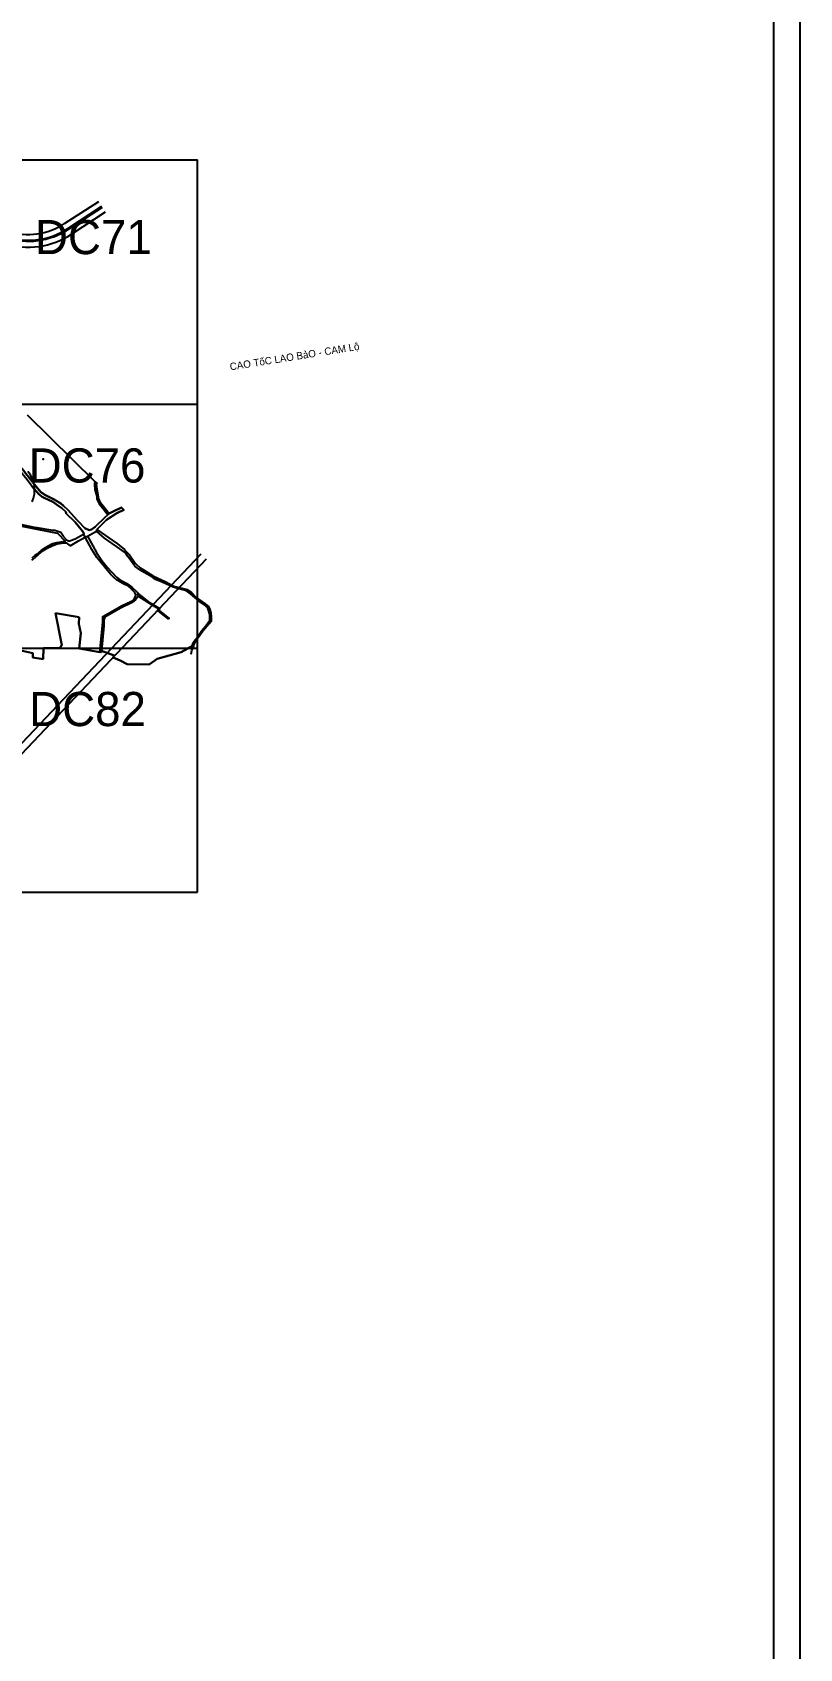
# Model space of a CAD drawing. Extents: x 547408 to 554234, y 1833375 to 1843904.
# Drawn here: x 552662 to 554234, y 1836951 to 1840261 of the extents above; entities that cross this region are included whole.
import ezdxf

# ---------------------------------------------------------------- set-up
doc = ezdxf.new("R2010")
doc.units = 0
for name, color, linetype in [('Level 1', 7, 'Continuous'), ('Level 10', 7, 'Continuous'), ('Level 11', 7, 'Continuous'), ('Level 27', 7, 'Continuous'), ('Level 30', 7, 'Continuous'), ('Level 52', 7, 'Continuous'), ('Level 62', 7, 'Continuous')]:
    doc.layers.add(name, color=color, linetype=linetype)

msp = doc.modelspace()

# ---------------------------------------------------------------- linework, layer by layer
at = {"layer": 'Level 10'}
for p, q in [((552651.2, 1839477.9), (552790.4, 1839340.7)), ((552816.1, 1839273.1), (552819.1, 1839276)), ((552774.9, 1839229.5), (552792.7, 1839239.7)), ((552792.7, 1839239.7), (552793.9, 1839242.8)), ((552766.6, 1839232.7), (552770.1, 1839227.3)), ((552770.1, 1839227.3), (552774.9, 1839229.5))]:
    msp.add_line(p, q, dxfattribs=at)
for points in [[(552766.6, 1839232.7), (552766.8, 1839235.6), (552764, 1839239.9), (552755.4, 1839250.9), (552749.3, 1839258.2), (552731, 1839275.7), (552731, 1839275.7), (552731, 1839275.7), (552729.9, 1839279.4), (552721.7, 1839286.8), (552715.8, 1839291.2), (552703.3, 1839299.5), (552694.4, 1839303.8), (552685.7, 1839307.7), (552681.6, 1839309.9), (552674.8, 1839315.4), (552660.2, 1839332), (552651.1, 1839345.1), (552623.8, 1839378), (552564.9, 1839440.2), (552552.9, 1839448.4), (552543.6, 1839453.2)], [(552640.7, 1839367.5), (552665.7, 1839335.4), (552679.1, 1839319.7), (552688.5, 1839313.6), (552696.9, 1839309.3), (552706.5, 1839304.7), (552720, 1839296.7), (552725.6, 1839291.9), (552734, 1839283.7), (552753.2, 1839262), (552756, 1839259.2), (552768.9, 1839246.2), (552777.9, 1839242), (552782.9, 1839243.1), (552790.5, 1839248.4), (552810.1, 1839267.9), (552816.1, 1839273.1)], [(552790.4, 1839340.7), (552789.2, 1839338.2), (552788.8, 1839334.8), (552789.6, 1839324.9), (552793.4, 1839310.7), (552793.9, 1839305.5), (552798.4, 1839295.8), (552806.1, 1839286.8), (552816.1, 1839273.1)], [(552790.4, 1839340.7), (552793.4, 1839337.8), (552792.5, 1839335.2), (552793.6, 1839325.9), (552797.4, 1839306.2), (552799.5, 1839301.1), (552819.1, 1839276)], [(552819.1, 1839276), (552827.5, 1839279.7), (552844, 1839287.9), (552848.8, 1839283.3), (552834.7, 1839276.8), (552813.4, 1839262.9), (552793.9, 1839242.8)], [(552766.6, 1839232.7), (552749.2, 1839223), (552739.9, 1839219.8), (552738.3, 1839219.4), (552736.5, 1839219.3), (552734, 1839219.7), (552731.8, 1839221.9), (552725.7, 1839229.1), (552720, 1839236.8), (552707.8, 1839241.3), (552703.5, 1839241.4), (552671.2, 1839246.6), (552665.9, 1839247.5), (552618.4, 1839257.4)], [(552618.6, 1839254.4), (552702.4, 1839237.6), (552712.8, 1839235.5), (552728.5, 1839219.3), (552724.8, 1839218.2), (552711.3, 1839215.7), (552702.9, 1839213.7), (552689.3, 1839206.4), (552679.5, 1839199.9), (552669.8, 1839192), (552666.7, 1839189.6), (552660.3, 1839184.5)], [(552793.9, 1839242.8), (552835.9, 1839213.5), (552850.1, 1839202.2), (552854, 1839198.3), (552860.8, 1839191.2), (552872.3, 1839174.5), (552874.2, 1839172.4), (552882.8, 1839164.4), (552889, 1839160.7), (552909.7, 1839147.5), (552934, 1839136.3), (552951.2, 1839127.4), (552978.6, 1839120.1), (552987.6, 1839114.3), (552996.8, 1839104.8), (553001.9, 1839100.2), (553015.9, 1839091.1), (553022.5, 1839085.2), (553025.5, 1839079.2), (553027.5, 1839071.6), (553028.1, 1839064.3), (553028, 1839054.9), (553019, 1839044.2), (553010.9, 1839035), (553003.3, 1839023.7), (552995.2, 1839013), (552992.5, 1839007.5), (552991, 1839011.4), (553000.6, 1839024.3), (553009, 1839036.4), (553017.1, 1839045.9), (553024.9, 1839057.1), (553025.5, 1839063.6), (553025.2, 1839069.3), (553021.1, 1839082.1), (553014.7, 1839088.3), (553000.6, 1839097.8), (552994.9, 1839102.9), (552985.8, 1839111.7), (552977.3, 1839117.5), (552950, 1839124.7), (552927.5, 1839135.2), (552913.7, 1839140.7), (552907.5, 1839145.4), (552885.9, 1839157.9), (552879.7, 1839161.8), (552871.5, 1839168), (552868.3, 1839172.7), (552857.5, 1839188), (552852.7, 1839195.1), (552834.3, 1839208.6), (552809.2, 1839225.2), (552792.7, 1839239.7)], [(552660.6, 1839180), (552662.3, 1839181.7), (552668.5, 1839187), (552672.3, 1839189.9), (552681.9, 1839198.5), (552690.5, 1839204.5), (552703.5, 1839210.3), (552712.3, 1839213.5), (552726.2, 1839215.7), (552731.1, 1839216), (552739.2, 1839209.4), (552756.1, 1839219.8), (552770.1, 1839227.3)], [(552774.9, 1839229.5), (552785.6, 1839209.6), (552792.8, 1839196.2), (552804.2, 1839179.4), (552815, 1839166.3), (552833.8, 1839145.5), (552840.3, 1839140.7), (552853.6, 1839133.2), (552859, 1839130.1), (552866.3, 1839124.4), (552875.2, 1839116.2), (552882.8, 1839108.5), (552900.4, 1839094.3), (552916.5, 1839085), (552921.9, 1839081.6), (552921.1, 1839077.2), (552942.2, 1839060.8), (552940.1, 1839060.1), (552918.8, 1839077), (552919.9, 1839081.1), (552916.8, 1839083), (552906.4, 1839088.8), (552878.5, 1839106.4), (552873.2, 1839099.1), (552866.2, 1839093.7), (552842.3, 1839082), (552810.1, 1839063.9), (552807.9, 1839058.1), (552807.9, 1839055.1), (552807.8, 1839046), (552803.4, 1838994.9), (552802.8, 1838990.9), (552799.9, 1838991.6), (552805.3, 1839045.8), (552805.9, 1839054.8), (552805.9, 1839064.8), (552845.8, 1839087.7), (552863.7, 1839095.8), (552869.2, 1839099.3), (552871.2, 1839102.1), (552873.2, 1839106.4), (552873.9, 1839109.4), (552871.8, 1839113.8), (552864.3, 1839121.4), (552857.2, 1839127.5), (552851.4, 1839130.8), (552838.4, 1839137.8), (552835, 1839139.6), (552828.3, 1839144.7), (552821.7, 1839151.4), (552793.4, 1839185.8), (552783.6, 1839202.5), (552770.1, 1839227.3)]]:
    msp.add_lwpolyline(points, dxfattribs=at)
at = {"layer": 'Level 11'}
for p, q in [((552683.1, 1839386.9), (552682.5, 1839386.9)), ((552683.7, 1839387.5), (552683.1, 1839386.9)), ((552683.1, 1839386.9), (552683.7, 1839386.3)), ((552683.7, 1839388.2), (552683.7, 1839387.5)), ((552684.4, 1839386.9), (552683.7, 1839387.5)), ((552683.7, 1839386.3), (552684.4, 1839386.9)), ((552683.7, 1839386.3), (552683.7, 1839385.7)), ((552685, 1839386.9), (552684.4, 1839386.9)), ((552794.9, 1839306.9), (552794.3, 1839306.9)), ((552795.5, 1839307.5), (552794.9, 1839306.9)), ((552794.9, 1839306.9), (552795.5, 1839306.3)), ((552795.5, 1839308.2), (552795.5, 1839307.5)), ((552796.2, 1839306.9), (552795.5, 1839307.5)), ((552795.5, 1839306.3), (552796.2, 1839306.9)), ((552795.5, 1839306.3), (552795.5, 1839305.7)), ((552796.8, 1839306.9), (552796.2, 1839306.9)), ((552876.7, 1839110.2), (552876.1, 1839110.2)), ((552877.3, 1839110.8), (552876.7, 1839110.2)), ((552876.7, 1839110.2), (552877.3, 1839109.6)), ((552877.3, 1839111.4), (552877.3, 1839110.8)), ((552877.9, 1839110.2), (552877.3, 1839110.8)), ((552877.3, 1839109.6), (552877.9, 1839110.2)), ((552877.3, 1839109.6), (552877.3, 1839108.9)), ((552878.6, 1839110.2), (552877.9, 1839110.2)), ((552953.7, 1839125.1), (552953.1, 1839125.1)), ((552954.3, 1839125.8), (552953.7, 1839125.1)), ((552953.7, 1839125.1), (552954.3, 1839124.5)), ((552954.3, 1839126.4), (552954.3, 1839125.8)), ((552954.9, 1839125.1), (552954.3, 1839125.8)), ((552954.3, 1839124.5), (552954.9, 1839125.1)), ((552954.3, 1839124.5), (552954.3, 1839123.9)), ((552955.6, 1839125.1), (552954.9, 1839125.1))]:
    msp.add_line(p, q, dxfattribs=at)
for centre in [(552683.7, 1839386.9), (552795.5, 1839306.9), (552877.3, 1839110.2), (552954.3, 1839125.1)]:
    msp.add_circle(centre, 0.15, dxfattribs=at)
at = {"layer": 'Level 27'}
for p, q in [((552725.6, 1839291.9), (552720, 1839296.7)), ((552734, 1839283.7), (552725.6, 1839291.9))]:
    msp.add_line(p, q, dxfattribs=at)
for points in [[(552665.7, 1839335.4), (552640.7, 1839367.5), (552636.4, 1839371.9), (552632.9, 1839375.9), (552623.8, 1839387.1), (552618.1, 1839392.2)], [(552660.2, 1839332), (552674.8, 1839315.4), (552681.6, 1839309.9), (552685.7, 1839307.7), (552694.4, 1839303.8), (552703.3, 1839299.5), (552715.8, 1839291.2), (552721.7, 1839286.8), (552729.9, 1839279.4), (552731, 1839275.7), (552731, 1839275.7), (552749.3, 1839258.2), (552755.4, 1839250.9), (552764, 1839239.9), (552766.8, 1839235.6), (552766.6, 1839232.7), (552770.1, 1839227.3), (552774.9, 1839229.5), (552792.7, 1839239.7), (552793.9, 1839242.8), (552813.4, 1839262.9), (552834.7, 1839276.8), (552848.8, 1839283.3), (552844, 1839287.9), (552827.5, 1839279.7), (552819.1, 1839276), (552816.1, 1839273.1), (552810.1, 1839267.9), (552790.5, 1839248.4), (552782.9, 1839243.1), (552777.9, 1839242), (552768.9, 1839246.2), (552756, 1839259.2), (552753.2, 1839262), (552734, 1839283.7)], [(552720, 1839296.7), (552706.5, 1839304.7), (552696.9, 1839309.3), (552688.5, 1839313.6), (552679.1, 1839319.7), (552665.7, 1839335.4)]]:
    msp.add_lwpolyline(points, dxfattribs=at)
at = {"layer": 'Level 30'}
for points in [[(552727.7, 1839869.8), (552797.5, 1839915.3)], [(552734.3, 1839859.7), (552804, 1839905.2)], [(552735.4, 1839858), (552805.1, 1839903.5)], [(552741.9, 1839848), (552811.7, 1839893.5)], [(550477, 1837736.9), (551348, 1837763.5), (551500.2, 1837768.3), (551598, 1837771.3), (551819.2, 1837939.8), (551882.1, 1838006.2), (553007.6, 1839193.6)], [(550483.8, 1837722.1), (551349, 1837748.5), (551500.6, 1837753.3), (551603.3, 1837756.5), (551829.2, 1837928.6), (551893, 1837995.9), (553018.5, 1839183.3)]]:
    msp.add_lwpolyline(points, dxfattribs=at)
for centre, radius, start, end in [((552652.9, 1839984.5), 137, 252.2392, 303.1232), ((552652.9, 1839984.5), 163, 252.2392, 303.1232), ((552652.9, 1839984.5), 151, 252.2392, 303.1232), ((552652.9, 1839984.5), 149, 252.2392, 303.1232), ((552606.3, 1839323.7), 60, 336.4158, 39.5175)]:
    msp.add_arc(centre, radius, start, end, dxfattribs=at)
at = {"layer": 'Level 52'}
for p, q in [((552757.8, 1839063.6), (552709.3, 1839071.6)), ((552709.3, 1839071.6), (552722.2, 1839006.2)), ((552722.2, 1839006.2), (552709.3, 1839071.6)), ((552709.3, 1839071.6), (552757.8, 1839063.6)), ((552756.7, 1839049.6), (552757.8, 1839063.6)), ((552757.8, 1839063.6), (552756.7, 1839049.6)), ((552760.7, 1839030.9), (552756.7, 1839049.6)), ((552722.2, 1839006.2), (552717.2, 1839000)), ((552717.2, 1839000), (552722.2, 1839006.2)), ((552757.8, 1838999.1), (552760.7, 1839030.9)), ((552992.5, 1839007.5), (552991, 1839011.4)), ((552993.4, 1839005.3), (552992.5, 1839007.5)), ((552634.3, 1838995.8), (552662.4, 1838989.5)), ((552662.4, 1838989.5), (552662.7, 1838981)), ((552662.7, 1838981), (552683.7, 1838977.8)), ((552684.6, 1839000), (552683.7, 1838977.8)), ((552683.7, 1838977.8), (552684.6, 1839000)), ((552717.2, 1839000), (552684.6, 1839000)), ((552684.6, 1839000), (552717.2, 1839000)), ((552799.9, 1838991.6), (552757.8, 1838999.1)), ((552800.7, 1839000), (552799.9, 1838991.6)), ((552799.9, 1838991.6), (552800.7, 1839000)), ((552803.9, 1839000), (552800.7, 1839000)), ((552800.7, 1839000), (552803.9, 1839000)), ((552803.4, 1838994.9), (552803.9, 1839000)), ((552803.9, 1839000), (552803.4, 1838994.9)), ((552829.2, 1838985.3), (552803.4, 1838994.9)), ((552803.4, 1838994.9), (552829.2, 1838985.3)), ((552917.6, 1838978.5), (552900.6, 1838966.8)), ((552966.8, 1838991.7), (552917.6, 1838978.5)), ((552981.1, 1839000), (552966.8, 1838991.7)), ((552990.5, 1839000), (552993.4, 1839005.3))]:
    msp.add_line(p, q, dxfattribs=at)
for points in [[(552756.7, 1839049.6), (552760.7, 1839030.9), (552757.8, 1838999.1), (552799.9, 1838991.6)], [(552991, 1839011.4), (552987.4, 1839003.7), (552981.1, 1839000)], [(552683.7, 1838977.8), (552662.7, 1838981), (552662.4, 1838989.5), (552634.3, 1838995.8)], [(552841.2, 1838974.9), (552826.9, 1838981), (552829.2, 1838985.3)], [(552829.2, 1838985.3), (552826.9, 1838981), (552841.2, 1838974.9)], [(552900.6, 1838966.8), (552855.9, 1838967.5), (552841.2, 1838974.9)], [(552841.2, 1838974.9), (552855.9, 1838967.5), (552900.6, 1838966.8)], [(552900.6, 1838966.8), (552917.6, 1838978.5), (552966.8, 1838991.7), (552987.4, 1839003.7)], [(552987.1, 1838988), (552988.1, 1838995.6), (552990.5, 1839000)]]:
    msp.add_lwpolyline(points, dxfattribs=at)
at = {"layer": 'Level 62'}
for p, q in [((549500, 1840000), (553000, 1840000)), ((553000, 1838500), (553000, 1840000)), ((550500, 1839500), (553000, 1839500)), ((550000, 1839000), (553000, 1839000)), ((549500, 1838500), (553000, 1838500))]:
    msp.add_line(p, q, dxfattribs=at)
for points in [[(547408.2, 1843445.7), (554233.8, 1843445.7), (554233.8, 1833375.3), (547408.2, 1833375.3)], [(547461.8, 1843392.1), (554180.1, 1843392.1), (554180.1, 1833429), (547461.8, 1833429)]]:
    msp.add_lwpolyline(points, close=True, dxfattribs=at)

# ---------------------------------------------------------------- texts
at = {"layer": 'Level 1'}
msp.add_text('CAO TốC LAO BảO - CAM Lộ', height=15, rotation=9.1058, dxfattribs=at).set_placement((553067.4, 1839568.9))
at = {"layer": 'Level 62'}
for s, p in [('DC71', (552667, 1839807.1)), ('DC76', (552654, 1839339.3)), ('DC82', (552655, 1838840.4))]:
    msp.add_text(s, height=70, dxfattribs=at).set_placement(p)

doc.saveas('drawing.dxf')
